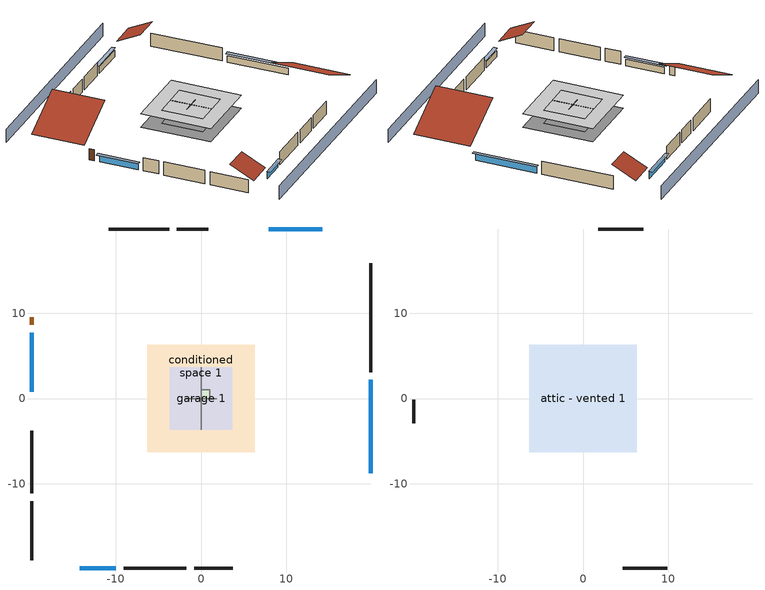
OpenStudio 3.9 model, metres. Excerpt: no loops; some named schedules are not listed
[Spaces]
garage 1
 floor foundation (Slab1 construction): -3.66,-3.66 -3.66,3.66 3.66,3.66 3.66,-3.66 z0
 wall outside (Wall1 construction): -9.06,-19.85 -1.75,-19.85 z0:2.44
 wall outside (Wall2 construction): -19.85,-3.8 -19.85,-11.12 z0:2.44
 wall outside (Wall12 construction): 0.84,19.85 -2.81,19.85 z0:2.44
 wall to conditioned space 1 (Wall5 construction Reversed): 0,-3.66 0,3.66 z0:2.44
 wall to conditioned space 1 (Wall6 construction Reversed): 1.83,0 -1.83,0 z0:2.44
conditioned space 1
 floor foundation (Slab2 construction): -6.28,-6.28 -6.28,6.28 6.28,6.28 6.28,-6.28 z0
 wall outside (Wall3 construction): 19.85,3.1 19.85,15.85 z0:2.44
 wall outside (Wall4 construction): -0.82,-19.85 3.71,-19.85 z0:2.44
 wall outside (Wall7 construction): -19.85,-12.05 -19.85,-18.92 z0:2.44
 wall outside (Wall8 construction): -3.74,19.85 -10.83,19.85 z0:2.44
 wall outside (AdiabaticWallConstruction): 19.85,-8.77 19.85,2.17 z0:1.22; -14.18,-19.85 -9.99,-19.85 z0:1.13; -19.85,7.69 -19.85,0.8 z0:1.16; 14.18,19.85 7.96,19.85 z0:1.19
 wall outside (AdiabaticWallConstruction 1): -19.85,9.53 -19.85,8.62 z0:2.03
 window (WindowConstruction): 19.85,-8.77 19.85,2.17 z0:1.22
 window (WindowConstruction 1): -14.18,-19.85 -9.99,-19.85 z0:1.13
 window (WindowConstruction 2): -19.85,7.69 -19.85,0.8 z0:1.16
 window (WindowConstruction 3): 14.18,19.85 7.96,19.85 z0:1.19
 door (Door): -19.85,9.53 -19.85,8.62 z0:2.03
central ac and furnace airloop ret air space
 floor adiabatic (AdiabaticConst): 0,0 0,1 1,1 1,0 z0
 wall adiabatic (AdiabaticConst): 0,1 0,0 1,0 1,1 0,1 z0:1
 ceiling adiabatic (AdiabaticConst): 1,0 1,1 0,1 0,0 z1
attic - vented 1
 floor to garage 1 (Floor1 construction): -3.66,-3.66 -3.66,3.66 3.66,3.66 3.66,-3.66 z2.44
 floor to conditioned space 1 (Floor2 construction Reversed): -6.28,-6.28 -6.28,6.28 6.28,6.28 6.28,-6.28 z2.44
 wall outside (Wall9 construction): 4.64,-19.85 9.89,-19.85 z0:2.44
 wall outside (Wall10 construction): 7.03,19.85 1.77,19.85 z0:2.44
 wall outside (Wall11 construction): -19.85,-0.13 -19.85,-2.87 z0:2.44
 roof outside (Roof1 construction): 19.85,-9.69,2.44 10.77,-9.69,6.98 10.77,-19.85,6.98 19.85,-19.85,2.44
 roof outside (Roof2 construction): -15.11,-19.85,2.44 -15.11,-15.61,4.56 -19.85,-15.61,4.56 -19.85,-19.85,2.44
 roof outside (Roof3 construction): 15.11,19.85,2.44 15.11,15.61,4.56 19.85,15.61,4.56 19.85,19.85,2.44
 roof outside (Roof4 construction): -19.85,10.46,2.44 -11.45,10.46,6.64 -11.45,19.85,6.64 -19.85,19.85,2.44
shading: 19.85,24.42 -19.85,24.42 / -19.85,-24.42 19.85,-24.42 z0:2.44; 19.85,2.47 19.85,-9.07 20.46,-9.07 20.46,2.47 z1.52; -9.69,-19.85 -14.49,-19.85 -14.49,-20.46 -9.69,-20.46 z1.43; -19.85,0.49 -19.85,7.99 -20.46,7.99 -20.46,0.49 z1.46; 7.65,19.85 14.49,19.85 14.49,20.46 7.65,20.46 z1.49
[Site]
Portland Intl Arpt_OR: Latitude {deg}=45.59; Longitude {deg}=-122.6; Time Zone {hr}=-8; Elevation {m}=33; Terrain=Suburbs; Keep Site Location Information=Yes
[Site:GroundTemperature:Shallow]
10.2558, 8.96328, 8.85977, 9.47314, 11.9355, 14.3863, 16.5111, 17.8571, 17.9714, 16.8767, 14.8061, 12.4304
[Site:WaterMainsTemperature]
Calculation Method=Schedule; Temperature Schedule=mains temperature schedule
[Building]
Building 1
[Material] Roughness=Rough
Name | Thickness {m} | Conductivity {W/m-K} | Density {kg/m3} | Specific Heat {J/kg-K} | Thermal Absorptance | Solar Absorptance | Visible Absorptance
asphalt or fiberglass shingles | 0.00635 | 0.162714 | 1121.4 | 1465.45 | 0.9 | 0.85 | 0.85
roof rigid ins | 0.00281632 | 0.029427 | 32.04 | 1214.23 | 0.9 | 0.7 | 0.7
osb sheathing 0.5 in. | 0.0127 | 0.115458 | 512.64 | 1214.23 | 0.9 | 0.6 | 0.6
wood siding | 0.0254 | 0.102417 | 544.68 | 1172.36 | 0.9 | 0.85 | 0.85
osb sheathing 0.5 in. 1 | 0.0127 | 0.115458 | 512.64 | 1214.23 | 0.9 | 0.7 | 0.7
wall stud and cavity | 0.1397 | 0.727959 | 139.0536 | 1170.24 | 0.9 | 0.6 | 0.6
wall stud and cavity 1 | 0.1397 | 0.550994 | 139.0536 | 1170.24 | 0.9 | 0.7 | 0.7
gypsum board | 0.0127 | 0.160291 | 801 | 837.4 | 0.9 | 0.6 | 0.6
osb sheathing 0.5 in. 2; osb sheathing 0.5 in. 3 | 0.0127 | 0.115458 | 512.64 | 1214.23
wall stud and cavity 2 | 0.1397 | 0.335416 | 139.0536 | 1170.24 | 0.9 | 0.7 | 0.7
ceiling stud and cavity | 0.1397 | 1.39189 | 65.682 | 1177.47 | 0.9 | 0.7 | 0.7
ceiling loosefill ins | 0.169333 | 0.0480833 | 16.02 | 1046.75 | 0.9 | 0.7 | 0.7
ceiling stud and cavity 1 | 0.1397 | 0.0824711 | 65.682 | 1177.47 | 0.9 | 0.7 | 0.7
concrete 4.0 in. | 0.1016 | 1.803125 | 2242.8 | 837.4 | 0.9 | 0.7 | 0.7
floor covering | 0.0127 | 0.0450781 | 54.468 | 1339.84 | 0.9 | 0.9 | 0.9
wood siding 1; wood siding 2 | 0.0254 | 0.102417 | 544.68 | 1172.36
wall rigid ins | 0.512978 | 0.029427 | 32.04 | 1214.23 | 0.9 | 0.7 | 0.7
wall stud and cavity 3 | 0.0889 | 0.380278 | 52.3479 | 1209.89 | 0.9 | 0.7 | 0.7
door material | 0.04445 | 0.0612267 | 512.64 | 1214.23 | 0.9 | 0.7 | 0.7
wall stud and cavity 4 | 0.0889 | 0.391764 | 83.0341 | 1211.67 | 0.9 | 0.7 | 0.7
furniture material conditioned space 1; furniture material garage 1 | 0.1524 | 0.115458 | 640.8 | 1214.23 | 0.9 | 0.6 | 0.6
[Construction]
Roof1 construction; Roof2 construction; Roof3 construction; Roof4 construction: asphalt or fiberglass shingles, roof rigid ins, osb sheathing 0.5 in.
Wall1 construction; Wall2 construction: wood siding, osb sheathing 0.5 in. 1, wall stud and cavity
Wall3 construction; Wall4 construction: wood siding, osb sheathing 0.5 in. 1, wall stud and cavity 1, gypsum board
Wall5 construction Reversed: gypsum board, wall stud and cavity 2, osb sheathing 0.5 in. 2
Wall6 construction Reversed: gypsum board, wall stud and cavity 2, osb sheathing 0.5 in. 3
Wall7 construction; Wall8 construction: wood siding, osb sheathing 0.5 in. 3, wall stud and cavity 1, gypsum board
Wall9 construction; Wall10 construction; Wall11 construction; Wall12 construction: wood siding, osb sheathing 0.5 in. 3, wall stud and cavity
Floor1 construction: ceiling stud and cavity
Floor2 construction Reversed: gypsum board, ceiling stud and cavity 1, ceiling loosefill ins
Slab1 construction: concrete 4.0 in.
Slab2 construction: concrete 4.0 in., floor covering
WindowConstruction; WindowConstruction 1; WindowConstruction 2; WindowConstruction 3: WindowMaterial
AdiabaticWallConstruction: wood siding 1, wall rigid ins, wall stud and cavity 3, gypsum board
Door: door material
AdiabaticWallConstruction 1: wood siding 2, wall rigid ins, wall stud and cavity 3, gypsum board
PartitionWallConstruction: gypsum board, wall stud and cavity 4, gypsum board
furniture construction conditioned space 1: furniture material conditioned space 1
furniture construction garage 1: furniture material garage 1
AdiabaticConst: Adiabatic
[WindowMaterial:SimpleGlazingSystem]
WindowMaterial: U-Factor {W/m2-K}=2.66866; Solar Heat Gain Coefficient=0.54
[Material:NoMass]
Adiabatic: Roughness=Rough; Thermal Resistance {m2-K/W}=176.1
[ThermalZone] Multiplier=1; Use Ideal Air Loads=No
Name | Volume {m3} | Thermostat
conditioned space | 384.656 | conditioned space temperature setpoint
attic - vented | 228.873
garage | 130.484
central ac and furnace airloop ret air zone | 1
[Sizing:Zone] Zone Cooling Design Supply Air Temperature Input Method=SupplyAirTemperature; Zone Cooling Design Supply Air Temperature {C}=14; Zone Cooling Design Supply Air Temperature Difference {deltaC}=11.11; Zone Heating Design Supply Air Temperature Input Method=SupplyAirTemperature; Zone Heating Design Supply Air Temperature {C}=40; Zone Heating Design Supply Air Temperature Difference {deltaC}=11.11; Zone Cooling Design Supply Air Humidity Ratio {kg-H2O/kg-air}=0.0085; Zone Heating Design Supply Air Humidity Ratio {kg-H2O/kg-air}=0.008; Cooling Design Air Flow Method=DesignDay; Heating Design Air Flow Method=DesignDay; Account for Dedicated Outdoor Air System=No; Dedicated Outdoor Air System Control Strategy=NeutralSupplyAir; Dedicated Outdoor Air Low Setpoint Temperature for Design {C}=autosize; Dedicated Outdoor Air High Setpoint Temperature for Design {C}=autosize; Zone Load Sizing Method=Sensible Load Only No Latent Load; Zone Latent Cooling Design Supply Air Humidity Ratio Input Method=HumidityRatioDifference; Zone Cooling Design Supply Air Humidity Ratio Difference {kgWater/kgDryAir}=0.005; Zone Latent Heating Design Supply Air Humidity Ratio Input Method=HumidityRatioDifference; Zone Humidification Design Supply Air Humidity Ratio Difference {kgWater/kgDryAir}=0.005; Sizing Option=Coincident
attic - vented; garage; central ac and furnace airloop ret air zone
[Space]
Name | Thermal Zone | Volume {m3}
conditioned space 1 | conditioned space | 384.656
attic - vented 1 | attic - vented | 228.873
garage 1 | garage | 130.484
central ac and furnace airloop ret air space | central ac and furnace airloop ret air zone
[ThermostatSetpoint:DualSetpoint]
conditioned space temperature setpoint: Heating Setpoint Temperature Schedule=heating setpoint; Cooling Setpoint Temperature Schedule=cooling setpoint; Temperature Difference Between Cutout And Setpoint {deltaC}=0
[Foundation:Kiva] Wall Height Above Grade {m}=0.1016; Wall Depth Below Slab {m}=0.2032
Name | Initial Indoor Air Temperature {C}
Foundation Kiva 1 | 13.4258
Foundation Kiva 2 | 11.1111
[Foundation:Kiva:Settings]
Soil Conductivity {W/m-K}=1.3848; Soil Density {kg/m3}=1842.3; Soil Specific Heat {J/kg-K}=418.7; Ground Solar Absorptivity=0.9; Ground Thermal Absorptivity=0.9; Ground Surface Roughness {m}=0.03; Far-Field Width {m}=40; Deep-Ground Boundary Condition=ZeroFlux; Deep-Ground Depth {m}=40; Minimum Cell Dimension {m}=0.2; Maximum Cell Growth Coefficient=3; Simulation Timestep=Timestep
[SurfaceProperty:ExposedFoundationPerimeter] Exposed Perimeter Calculation Method=TotalExposedPerimeter
Name | Total Exposed Perimeter {m}
Slab1 | 18.288
Slab2 | 45.72
[SurfaceProperty:IncidentSolarMultiplier] Incident Solar Multiplier=1; Incident Solar Multiplier Schedule=trans schedule winter=0.85 summer=0.7
Window1; Window2; Window3; Window4
[InternalMass:Definition] Design Level Calculation Method=SurfaceArea
Name | Construction | Surface Area {m2}
partition wall mass | PartitionWallConstruction | 157.749
furniture mass conditioned space 1 | furniture construction conditioned space 1 | 63.09974
furniture mass garage 1 | furniture construction garage 1 | 5.35122
[InternalMass] Multiplier=1
Name | Internal Mass Definition | Space or SpaceType
partition wall mass | partition wall mass | conditioned space 1
furniture mass conditioned space 1 | furniture mass conditioned space 1 | conditioned space 1
furniture mass garage 1 | furniture mass garage 1 | garage 1
[Fan:SystemModel]
central ac and furnace supply fan: Availability Schedule=Always On Discrete; Design Maximum Air Flow Rate {m3/s}=0.631466; Speed Control Method=Discrete; Electric Power Minimum Flow Rate Fraction=0.2; Design Pressure Rise {Pa}=500; Motor Efficiency=1; Motor In Air Stream Fraction=1; Design Electric Power Consumption {W}=autosize; Design Power Sizing Method=PowerPerFlow; Electric Power Per Unit Flow Rate {W/(m3/s)}=1059.44; Electric Power Per Unit Flow Rate Per Unit Pressure {W-s/m3-Pa}=1.66667; Fan Total Efficiency=0.7; Motor Loss Radiative Fraction=0; Speed Flow Fraction 1=0.91928; Speed Electric Power Fraction 1=0.77687; Speed Flow Fraction 2=1; Speed Electric Power Fraction 2=1
[EnergyManagementSystem:Sensor]
Name | Output Variable or Output Meter Index Key | Output Variable or Output Meter
central_ac_and_furnace_supply_fan_s; central_ac_and_furnace_supply_fan_s_1 | central ac and furnace supply fan | Fan Electricity Energy
water_heater_amb_temp | garage | Zone Mean Air Temperature
water_heater_amb_rh | garage | Zone Air Relative Humidity
water_heater_T_set | water heater setpoint | Schedule Value
out_pb_s |  | Site Outdoor Air Barometric Pressure
out_wt_s |  | Site Outdoor Air Humidity Ratio
site_vw_s |  | Site Wind Speed
cool_season | cooling season schedule | Schedule Value
central_ac_and_furnace_airloop_Fan_RTF_s | central ac and furnace supply fan | Fan Runtime Fraction Speed 1
central_ac_and_furnace_airloop_Fan_RTF_s_1 | central ac and furnace supply fan | Fan Runtime Fraction Speed 2
central_ac_and_furnace_airloop_AH_MFR_s | Node 6 | System Node Mass Flow Rate
central_ac_and_furnace_airloop_AH_VFR_s | Node 6 | System Node Current Density Volume Flow Rate
central_ac_and_furnace_airloop_AH_Tout_s | Node 6 | System Node Temperature
central_ac_and_furnace_airloop_AH_Wout_s | Node 6 | System Node Humidity Ratio
central_ac_and_furnace_airloop_RA_T_s | Node 9 | System Node Temperature
central_ac_and_furnace_airloop_Ra_W_s | Node 9 | System Node Humidity Ratio
central_ac_and_furnace_airloop_0_DZ_T_s | attic - vented | Zone Air Temperature
central_ac_and_furnace_airloop_0_DZ_W_s | attic - vented | Zone Mean Air Humidity Ratio
natural_vent_s | natural vent schedule | Schedule Value
htg_sp_s; htg_sp_s_1 | heating setpoint | Schedule Value
clg_sp_s; clg_sp_s_1 | cooling setpoint | Schedule Value
htg_load_cond |  | Heating:EnergyTransfer:Zone:CONDITIONED SPACE
clg_load_cond |  | Cooling:EnergyTransfer:Zone:CONDITIONED SPACE
htg_load_duct |  | Heating:EnergyTransfer:Zone:CENTRAL AC AND FURNACE AIRLOOP RET AIR ZONE
clg_load_duct |  | Cooling:EnergyTransfer:Zone:CENTRAL AC AND FURNACE AIRLOOP RET AIR ZONE
s_conv | Floor2 | Surface Inside Face Convection Heat Gain Energy
s_ig | Floor2 | Surface Inside Face Internal Gains Radiation Heat Gain Energy
s_sol | Floor2 | Surface Inside Face Solar Radiation Heat Gain Energy
s_lgt | Floor2 | Surface Inside Face Lights Radiation Heat Gain Energy
s_surf | Floor2 | Surface Inside Face Net Surface Thermal Radiation Heat Gain Energy
s_conv_1 | Slab2 | Surface Inside Face Convection Heat Gain Energy
s_ig_1 | Slab2 | Surface Inside Face Internal Gains Radiation Heat Gain Energy
s_sol_1 | Slab2 | Surface Inside Face Solar Radiation Heat Gain Energy
s_lgt_1 | Slab2 | Surface Inside Face Lights Radiation Heat Gain Energy
s_surf_1 | Slab2 | Surface Inside Face Net Surface Thermal Radiation Heat Gain Energy
ss_sol | Door1 | Surface Inside Face Solar Radiation Heat Gain Energy
ss_lgt | Door1 | Surface Inside Face Lights Radiation Heat Gain Energy
ss_conv | Door1 | Surface Inside Face Convection Heat Gain Energy
ss_ig | Door1 | Surface Inside Face Internal Gains Radiation Heat Gain Energy
ss_surf | Door1 | Surface Inside Face Net Surface Thermal Radiation Heat Gain Energy
ss_conv_1 | Window1 | Surface Inside Face Convection Heat Gain Energy
ss_ig_1 | Window1 | Surface Inside Face Internal Gains Radiation Heat Gain Energy
ss_surf_1 | Window1 | Surface Inside Face Net Surface Thermal Radiation Heat Gain Energy
ss_trans_in | Window1 | Surface Window Transmitted Solar Radiation Rate
ss_back_out | Window1 | Surface Window Shortwave from Zone Back Out Window Heat Transfer Rate
ss_trans_out | Window1 | Surface Inside Face Initial Transmitted Diffuse Transmitted Out Window Solar Radiation Rate
ss_conv_2 | Window2 | Surface Inside Face Convection Heat Gain Energy
ss_ig_2 | Window2 | Surface Inside Face Internal Gains Radiation Heat Gain Energy
ss_surf_2 | Window2 | Surface Inside Face Net Surface Thermal Radiation Heat Gain Energy
ss_trans_in_1 | Window2 | Surface Window Transmitted Solar Radiation Rate
ss_back_out_1 | Window2 | Surface Window Shortwave from Zone Back Out Window Heat Transfer Rate
ss_trans_out_1 | Window2 | Surface Inside Face Initial Transmitted Diffuse Transmitted Out Window Solar Radiation Rate
ss_conv_3 | Window3 | Surface Inside Face Convection Heat Gain Energy
ss_ig_3 | Window3 | Surface Inside Face Internal Gains Radiation Heat Gain Energy
ss_surf_3 | Window3 | Surface Inside Face Net Surface Thermal Radiation Heat Gain Energy
ss_trans_in_2 | Window3 | Surface Window Transmitted Solar Radiation Rate
ss_back_out_2 | Window3 | Surface Window Shortwave from Zone Back Out Window Heat Transfer Rate
ss_trans_out_2 | Window3 | Surface Inside Face Initial Transmitted Diffuse Transmitted Out Window Solar Radiation Rate
ss_conv_4 | Window4 | Surface Inside Face Convection Heat Gain Energy
ss_ig_4 | Window4 | Surface Inside Face Internal Gains Radiation Heat Gain Energy
ss_surf_4 | Window4 | Surface Inside Face Net Surface Thermal Radiation Heat Gain Energy
ss_trans_in_3 | Window4 | Surface Window Transmitted Solar Radiation Rate
ss_back_out_3 | Window4 | Surface Window Shortwave from Zone Back Out Window Heat Transfer Rate
ss_trans_out_3 | Window4 | Surface Inside Face Initial Transmitted Diffuse Transmitted Out Window Solar Radiation Rate
s_conv_2 | Wall3 | Surface Inside Face Convection Heat Gain Energy
s_ig_2 | Wall3 | Surface Inside Face Internal Gains Radiation Heat Gain Energy
s_sol_2 | Wall3 | Surface Inside Face Solar Radiation Heat Gain Energy
s_lgt_2 | Wall3 | Surface Inside Face Lights Radiation Heat Gain Energy
s_surf_2 | Wall3 | Surface Inside Face Net Surface Thermal Radiation Heat Gain Energy
s_conv_3 | Wall4 | Surface Inside Face Convection Heat Gain Energy
s_ig_3 | Wall4 | Surface Inside Face Internal Gains Radiation Heat Gain Energy
s_sol_3 | Wall4 | Surface Inside Face Solar Radiation Heat Gain Energy
s_lgt_3 | Wall4 | Surface Inside Face Lights Radiation Heat Gain Energy
s_surf_3 | Wall4 | Surface Inside Face Net Surface Thermal Radiation Heat Gain Energy
s_conv_4 | Wall5 | Surface Inside Face Convection Heat Gain Energy
s_ig_4 | Wall5 | Surface Inside Face Internal Gains Radiation Heat Gain Energy
s_sol_4 | Wall5 | Surface Inside Face Solar Radiation Heat Gain Energy
s_lgt_4 | Wall5 | Surface Inside Face Lights Radiation Heat Gain Energy
s_surf_4 | Wall5 | Surface Inside Face Net Surface Thermal Radiation Heat Gain Energy
s_conv_5 | Wall6 | Surface Inside Face Convection Heat Gain Energy
s_ig_5 | Wall6 | Surface Inside Face Internal Gains Radiation Heat Gain Energy
s_sol_5 | Wall6 | Surface Inside Face Solar Radiation Heat Gain Energy
s_lgt_5 | Wall6 | Surface Inside Face Lights Radiation Heat Gain Energy
s_surf_5 | Wall6 | Surface Inside Face Net Surface Thermal Radiation Heat Gain Energy
s_conv_6 | Wall7 | Surface Inside Face Convection Heat Gain Energy
s_ig_6 | Wall7 | Surface Inside Face Internal Gains Radiation Heat Gain Energy
s_sol_6 | Wall7 | Surface Inside Face Solar Radiation Heat Gain Energy
s_lgt_6 | Wall7 | Surface Inside Face Lights Radiation Heat Gain Energy
s_surf_6 | Wall7 | Surface Inside Face Net Surface Thermal Radiation Heat Gain Energy
s_conv_7 | Wall8 | Surface Inside Face Convection Heat Gain Energy
s_ig_7 | Wall8 | Surface Inside Face Internal Gains Radiation Heat Gain Energy
s_sol_7 | Wall8 | Surface Inside Face Solar Radiation Heat Gain Energy
s_lgt_7 | Wall8 | Surface Inside Face Lights Radiation Heat Gain Energy
s_surf_7 | Wall8 | Surface Inside Face Net Surface Thermal Radiation Heat Gain Energy
im_conv | furniture mass conditioned space 1 | Surface Inside Face Convection Heat Gain Energy
im_ig | furniture mass conditioned space 1 | Surface Inside Face Internal Gains Radiation Heat Gain Energy
im_sol | furniture mass conditioned space 1 | Surface Inside Face Solar Radiation Heat Gain Energy
im_lgt | furniture mass conditioned space 1 | Surface Inside Face Lights Radiation Heat Gain Energy
im_surf | furniture mass conditioned space 1 | Surface Inside Face Net Surface Thermal Radiation Heat Gain Energy
im_conv_1 | partition wall mass | Surface Inside Face Convection Heat Gain Energy
im_ig_1 | partition wall mass | Surface Inside Face Internal Gains Radiation Heat Gain Energy
im_sol_1 | partition wall mass | Surface Inside Face Solar Radiation Heat Gain Energy
im_lgt_1 | partition wall mass | Surface Inside Face Lights Radiation Heat Gain Energy
im_surf_1 | partition wall mass | Surface Inside Face Net Surface Thermal Radiation Heat Gain Energy
airflow_gain | infil flow | Infiltration Sensible Heat Gain Energy
airflow_loss | infil flow | Infiltration Sensible Heat Loss Energy
airflow_gain_1 | natural vent flow | Infiltration Sensible Heat Gain Energy
airflow_loss_1 | natural vent flow | Infiltration Sensible Heat Loss Energy
airflow_gain_2 | whole house fan flow | Infiltration Sensible Heat Gain Energy
airflow_loss_2 | whole house fan flow | Infiltration Sensible Heat Loss Energy
mv_conv | mech vent house fan | Electric Equipment Convective Heating Energy
mv_rad | mech vent house fan | Electric Equipment Radiant Heating Energy
mv_conv_1 | mech vent house fan cfis | Electric Equipment Convective Heating Energy
mv_rad_1 | mech vent house fan cfis | Electric Equipment Radiant Heating Energy
mv_conv_2 | mech vent house fan latent load | Other Equipment Convective Heating Energy
mv_rad_2 | mech vent house fan latent load | Other Equipment Radiant Heating Energy
mv_conv_3 | mech vent house fan sensible load | Other Equipment Convective Heating Energy
mv_rad_3 | mech vent house fan sensible load | Other Equipment Radiant Heating Energy
ducts_conv | central ac and furnace airloop_0 RetCondToRP | Other Equipment Convective Heating Energy
ducts_rad | central ac and furnace airloop_0 RetCondToRP | Other Equipment Radiant Heating Energy
ducts_conv_1 | central ac and furnace airloop_0 RetLatLkToRP | Other Equipment Convective Heating Energy
ducts_rad_1 | central ac and furnace airloop_0 RetLatLkToRP | Other Equipment Radiant Heating Energy
ducts_conv_2 | central ac and furnace airloop_0 RetSensLkToRP | Other Equipment Convective Heating Energy
ducts_rad_2 | central ac and furnace airloop_0 RetSensLkToRP | Other Equipment Radiant Heating Energy
ducts_conv_3 | central ac and furnace airloop_0 SupCondToLv | Other Equipment Convective Heating Energy
ducts_rad_3 | central ac and furnace airloop_0 SupCondToLv | Other Equipment Radiant Heating Energy
ducts_conv_4 | central ac and furnace airloop_0 SupLatLkToCond | Other Equipment Convective Heating Energy
ducts_rad_4 | central ac and furnace airloop_0 SupLatLkToCond | Other Equipment Radiant Heating Energy
ducts_conv_5 | central ac and furnace airloop_0 SupSensLkToCond | Other Equipment Convective Heating Energy
ducts_rad_5 | central ac and furnace airloop_0 SupSensLkToCond | Other Equipment Radiant Heating Energy
ig_ee_conv | clothes dryer | Electric Equipment Convective Heating Energy
ig_ee_rad | clothes dryer | Electric Equipment Radiant Heating Energy
ig_ee_conv_1 | clothes washer | Electric Equipment Convective Heating Energy
ig_ee_rad_1 | clothes washer | Electric Equipment Radiant Heating Energy
ig_ee_conv_2 | cooking range | Electric Equipment Convective Heating Energy
ig_ee_rad_2 | cooking range | Electric Equipment Radiant Heating Energy
ig_ee_conv_3 | dishwasher | Electric Equipment Convective Heating Energy
ig_ee_rad_3 | dishwasher | Electric Equipment Radiant Heating Energy
ig_ee_conv_4 | fridge | Electric Equipment Convective Heating Energy
ig_ee_rad_4 | fridge | Electric Equipment Radiant Heating Energy
ig_ee_conv_5 | whole house fan | Electric Equipment Convective Heating Energy
ig_ee_rad_5 | whole house fan | Electric Equipment Radiant Heating Energy
ig_oe_conv | clothes dryer 1 | Other Equipment Convective Heating Energy
ig_oe_rad | clothes dryer 1 | Other Equipment Radiant Heating Energy
ig_oe_conv_1 | cooking range 1 | Other Equipment Convective Heating Energy
ig_oe_rad_1 | cooking range 1 | Other Equipment Radiant Heating Energy
ig_oe_conv_2 | general water use latent | Other Equipment Convective Heating Energy
ig_oe_rad_2 | general water use latent | Other Equipment Radiant Heating Energy
ig_oe_conv_3 | general water use sensible | Other Equipment Convective Heating Energy
ig_oe_rad_3 | general water use sensible | Other Equipment Radiant Heating Energy
[EnergyManagementSystem:Program]
central_ac_and_furnace_supply_fan_disaggregate_program: Set central_ac_and_furnace_supply_fan_clg = 0; If central_ac_and_furnace_clg_coil_s > 0; Set central_ac_and_furnace_supply_fan_clg = central_ac_and_furnace_supply_fan_s; EndIf
central_ac_and_furnace_supply_fan_disaggregate_program_1: Set central_ac_and_furnace_supply_fan_primary_htg = 0; If central_ac_and_furnace_htg_coil_s > 0; Set central_ac_and_furnace_supply_fan_primary_htg = central_ac_and_furnace_supply_fan_s_1; EndIf
water_heater_InletAir: Set water_heater_Tamb_act = water_heater_amb_temp; Set water_heater_RHamb_act = 0; Set water_heater_RHamb_act = water_heater_RHamb_act + (water_heater_amb_rh / 100) / 1; Set water_heater_sens_act = (0 - water_heater_sens_cool - (water_heater_tl + water_heater_fan_pwr)) / 1; Set water_heater_lat_act = (0 - water_heater_lat_cool) / 1
water_heater_Control: Set water_heater_HPWHSchedOverride = water_heater_T_set; If (water_heater_amb_temp<5.56) || (water_heater_amb_temp>48.89); Set water_heater_UESchedOverride = water_heater_T_set; Set water_heater_LESchedOverride = water_heater_T_set; Else; Set water_heater_UESchedOverride = water_heater_T_set - 9.0; Set water_heater_LESchedOverride = 0; EndIf
water_heater_hpwh_EC_adj: If WarmupFlag == 0; Set dhw_e_cons = water_heater_tank_energy + water_heater_tank_on_cycle_parasitic + water_heater_tank_off_cycle_parasitic + water_heater_coil_energy + water_heater_fan_energy; Set water_heater_hpwh_ec_adj_act = 0.0 * dhw_e_cons / 1; EndIf
fridge_schedule_program: Set Tin = fridge_tin_s*(9.0/5.0)+32.0; Set fridge_schedule_act = 0; If (Hour == 0); Set fridge_schedule_act = (-0.487+0.019*Tin); ElseIf (Hour == 1); Set fridge_schedule_act = (-0.34+0.016*Tin); ElseIf (Hour == 2); Set fridge_schedule_act = (-0.37+0.017*Tin); ElseIf (Hour == 3); Set fridge_schedule_act = (-0.361+0.016*Tin); ElseIf (Hour == 4); Set fridge_schedule_act = (-0.515+0.018*Tin); ElseIf (Hour == 5); Set fridge_schedule_act = (-0.684+0.021*Tin); ElseIf (Hour == 6); Set fridge_schedule_act = (-0.471+0.019*Tin); ElseIf (Hour == 7); Set fridge_schedule_act = (-0.159+0.015*Tin); ElseIf (Hour == 8); Set fridge_schedule_act = (-0.079+0.015*Tin); ElseIf (Hour == 9); Set fridge_schedule_act = (-0.417+0.019*Tin); ElseIf (Hour == 10); Set fridge_schedule_act = (-0.411+0.018*Tin); ElseIf (Hour == 11); Set fridge_schedule_act = (-0.386+0.018*Tin); ElseIf (Hour == 12); Set fridge_schedule_act = (-0.24+0.016*Tin); ElseIf (Hour == 13); Set fridge_schedule_act = (-0.314+0.017*Tin); ElseIf (Hour == 14); Set fridge_schedule_act = (-0.16+0.015*Tin); ElseIf (Hour == 15); Set fridge_schedule_act = (-0.121+0.015*Tin); ElseIf (Hour == 16); Set fridge_schedule_act = (-0.469+0.02*Tin); ElseIf (Hour == 17); Set fridge_schedule_act = (-0.412+0.02*Tin); ElseIf (Hour == 18); Set fridge_schedule_act = (-0.091+0.017*Tin); ElseIf (Hour == 19); Set fridge_schedule_act = (0.077+0.014*Tin); ElseIf (Hour == 20); Set fridge_schedule_act = (-0.118+0.016*Tin); ElseIf (Hour == 21); Set fridge_schedule_act = (-0.247+0.017*Tin); ElseIf (Hour == 22); Set fridge_schedule_act = (-0.445+0.019*Tin); ElseIf (Hour == 23); Set fridge_schedule_act = (-0.544+0.02*Tin); EndIf
central_ac_and_furnace_airloop_0_duct_program: Set central_ac_and_furnace_airloop_AH_MFR = central_ac_and_furnace_airloop_AH_MFR_s; Set central_ac_and_furnace_airloop_Fan_RTF = 0; Set central_ac_and_furnace_airloop_Fan_RTF = central_ac_and_furnace_airloop_Fan_RTF + central_ac_and_furnace_airloop_Fan_RTF_s; Set central_ac_and_furnace_airloop_Fan_RTF = central_ac_and_furnace_airloop_Fan_RTF + central_ac_and_furnace_airloop_Fan_RTF_s_1; Set central_ac_and_furnace_airloop_AH_VFR = central_ac_and_furnace_airloop_AH_VFR_s; Set central_ac_and_furnace_airloop_AH_Tout = central_ac_and_furnace_airloop_AH_Tout_s; Set central_ac_and_furnace_airloop_AH_Wout = central_ac_and_furnace_airloop_AH_Wout_s; Set central_ac_and_furnace_airloop_RA_T = central_ac_and_furnace_airloop_RA_T_s; Set central_ac_and_furnace_airloop_Ra_W = central_ac_and_furnace_airloop_Ra_W_s; Set central_ac_and_furnace_airloop_0_DZ_T = central_ac_and_furnace_airloop_0_DZ_T_s; Set central_ac_and_furnace_airloop_0_DZ_W = central_ac_and_furnace_airloop_0_DZ_W_s; Run central_ac_and_furnace_airloop_0_duct_subroutine; Set central_ac_and_furnace_airloop_0_SupSensLkToCond_act = central_ac_and_furnace_airloop_0_SupSensLkToCond; Set central_ac_and_furnace_airloop_0_SupLatLkToCond_act = central_ac_and_furnace_airloop_0_SupLatLkToCond; Set central_ac_and_furnace_airloop_0_SupCondToLv_act = central_ac_and_furnace_airloop_0_SupCondToLv; Set central_ac_and_furnace_airloop_0_RetSensLkToRP_act = central_ac_and_furnace_airloop_0_RetSensLkToRP; Set central_ac_and_furnace_airloop_0_RetLatLkToRP_act = central_ac_and_furnace_airloop_0_RetLatLkToRP; Set central_ac_and_furnace_airloop_0_RetCondToRP_act = central_ac_and_furnace_airloop_0_RetCondToRP; Set central_ac_and_furnace_airloop_0_RetCondToDZ_act = central_ac_and_furnace_airloop_0_RetCondToDZ; Set central_ac_and_furnace_airloop_0_SupCondToDZ_act = central_ac_and_furnace_airloop_0_SupCondToDZ; Set central_ac_and_furnace_airloop_0_SupSensLkToDZ_act = central_ac_and_furnace_airloop_0_SupSensLkToDZ; Set central_ac_and_furnace_airloop_0_SupLatLkToDZ_act = central_ac_and_furnace_airloop_0_SupLatLkToDZ; Set central_ac_and_furnace_airloop_0_ZoneMixDZToCond_mix_act = central_ac_and_furnace_airloop_0_ZoneMixDZToCond; Set central_ac_and_furnace_airloop_0_ZoneMixCondToDZ_mix_act = central_ac_and_furnace_airloop_0_ZoneMixCondToDZ
natural_vent_program: Set Tin = tin_s; Set Tout = tout_s; Set Wout = out_wt_s; Set Pbar = out_pb_s; Set Phiout = (@RhFnTdbWPb Tout Wout Pbar); Set MaxHR = 0.0115; Set Tnvsp = (htg_sp_s + clg_sp_s) / 2; Set NVavail = natural_vent_s; Set ClgSsnAvail = cool_season; Set Qnv = 0; Set Qwhf = 0; Set whole_house_fan_mix_act = 0; Set whole_house_fan_act = 0; If ((Wout < MaxHR) && (Tin > Tout) && (Tin > Tnvsp) && (ClgSsnAvail > 0)); Set WHF_Flow = 0; Set Adj = (Tin-Tnvsp)/(Tin-Tout); Set Adj = (@Min Adj 1); Set Adj = (@Max Adj 0); If (WHF_Flow > 0); Set Qwhf = WHF_Flow*Adj; Set whole_house_fan_mix_act = WHF_Flow*Adj; Set WHF_W = 0; Set whole_house_fan_act = WHF_W*Adj; ElseIf (NVavail > 0); Set NVArea = 0; Set Cs = 8.968567957270247e-05; Set Cw = 6.158219665777789e-05; Set Tdiff = Tin-Tout; Set dT = (@Abs Tdiff); Set Vwind = site_vw_s; Set SGNV = NVArea*Adj*((((Cs*dT)+(Cw*(Vwind^2)))^0.5)/1000); Set MaxNV = 2.1369780228096005; Set Qnv = (@Min SGNV MaxNV); EndIf; EndIf; Set natural_vent_flow_act = Qnv; Set whole_house_fan_flow_act = Qwhf; Set natural_vent_program_Qnv = Qnv; Set natural_vent_program_Qwhf = Qwhf
attic_vented_1_duct_leakage_imbalance_infil_program: Set Qducts = 0; Set Qducts = Qducts - central_ac_and_furnace_airloop_0_DuctImbalLkSupFanEquivDZ; Set Qducts = Qducts + central_ac_and_furnace_airloop_0_DuctImbalLkExhFanEquivDZ; Set attic_vented_1_duct_leakage_imbalance_infil_flow_act = (@Abs(Qducts))
infil_program: Set p_m = 0.14; Set p_s = 0.22; Set s_m = 270; Set s_s = 370; Set z_m = 9.99744; Set z_s = 2.4384; Set f_t = (((s_m/z_m)^p_m)*((z_s/s_s)^p_s)); Set Tdiff = tin_s-tout_s; Set dT = @Abs Tdiff; Set c = 0.3325; Set Cs = 0.057; Set Cw = 0.1634; Set n = 0.65; Set sft = (f_t*0.5); Set temp1 = ((c*Cw)*((sft*site_vw_s)^(2*n)))^2; Set Qinf = (((c*Cs*(dT^n))^2)+temp1)^0.5; Set Qinf = (@Max Qinf 0); Set mech_vent_house_fan_sensible_load_act = 0.0; Set mech_vent_house_fan_latent_load_act = 0.0; Set OASupInPb = out_pb_s; Set OASupInTemp = tout_s; Set OASupInW = out_wt_s; Set OASupRho = (@RhoAirFnPbTdbW OASupInPb OASupInTemp OASupInW); Set OASupCp = (@CpAirFnW OASupInW); Set OASupInEnth = (@HFnTdbW OASupInTemp OASupInW); Set ZoneTemp = tin_s; Set ZoneW = win_s; Set ZoneCp = (@CpAirFnW ZoneW); Set ZoneAirEnth = (@HFnTdbW ZoneTemp ZoneW); Set mech_vent_house_fan_cfis_act = 0.0; Set QWHV_cfis_sup = 0.0; Set QWHV_cfis_suppl_sup = 0.0; Set QWHV_cfis_suppl_exh = 0.0; Set Qrange = 0; Set Qbath = 0; Set Qdryer = 0; Set QWHV_sup = 0.0; Set QWHV_exh = 0.0; Set Qsupply = QWHV_sup + QWHV_cfis_sup + QWHV_cfis_suppl_sup; Set Qexhaust = Qrange + Qbath + Qdryer + QWHV_exh + QWHV_cfis_suppl_exh; Set Qfan = (@Max Qexhaust Qsupply); Set Qducts = 0; Set Qducts = Qducts - central_ac_and_furnace_airloop_0_DuctImbalLkSupFanEquivCond; Set Qducts = Qducts + central_ac_and_furnace_airloop_0_DuctImbalLkExhFanEquivCond; If Qducts < 0; Set Qsupply = Qsupply - Qducts; Else; Set Qexhaust = Qexhaust + Qducts; EndIf; Set Qfan_with_ducts = (@Max Qexhaust Qsupply); Set Qimb = (@Abs (Qsupply - Qexhaust)); If Qinf + Qimb > 0; Set Qtot = Qfan_with_ducts + (Qinf^2) / (Qinf + Qimb); Else; Set Qtot = Qfan_with_ducts; EndIf; Set Qinf_adj = Qtot - Qfan; Set infil_flow_act = Qinf_adj; Set infil_program_Qinf = Qinf_adj; Set infil_program_Qfan = Qfan; Set Qload = Qfan; Set Effectiveness_Sens = 0.0; Set Effectiveness_Lat = 0.0; Set Fan_MFR = Qload * OASupRho; Set ZoneInEnth = OASupInEnth; Set ZoneInTemp = OASupInTemp; Set FanTotalToCond = Fan_MFR * (ZoneInEnth - ZoneAirEnth); Set FanSensToCond = Fan_MFR * ZoneCp * (ZoneInTemp - ZoneTemp); Set FanLatToCond = FanTotalToCond - FanSensToCond; Set mech_vent_house_fan_sensible_load_act = mech_vent_house_fan_sensible_load_act + FanSensToCond; Set mech_vent_house_fan_latent_load_act = mech_vent_house_fan_latent_load_act + FanLatToCond
unmet_hours_program: Set htg_unmet_hours = 0; Set clg_unmet_hours = 0; Set unit_htg_unmet_hours = 0; If ((DayOfYear >= 1) && (DayOfYear <= 365)); Set unit_htg_unmet_hours = unit_htg_unmet_hours + conditioned_space_htg_unmet_s; If unit_htg_unmet_hours > htg_unmet_hours; Set htg_unmet_hours = unit_htg_unmet_hours; EndIf; EndIf; Set unit_clg_unmet_hours = 0; If ((DayOfYear >= 1) && (DayOfYear <= 365)); Set unit_clg_unmet_hours = unit_clg_unmet_hours + conditioned_space_clg_unmet_s; If unit_clg_unmet_hours > clg_unmet_hours; Set clg_unmet_hours = unit_clg_unmet_hours; EndIf; EndIf
total_loads_program: Set loads_htg_tot = 0; Set loads_clg_tot = 0; If htg_load_cond > 0; Set loads_htg_tot = loads_htg_tot + (htg_load_cond - clg_load_cond) * 1.0; Set loads_htg_tot = loads_htg_tot + (htg_load_duct - clg_load_duct) * 1.0; EndIf; Set loads_htg_tot = (@Max loads_htg_tot 0); If clg_load_cond > 0; Set loads_clg_tot = loads_clg_tot + (clg_load_cond - htg_load_cond) * 1.0; Set loads_clg_tot = loads_clg_tot + (clg_load_duct - htg_load_duct) * 1.0; EndIf; Set loads_clg_tot = (@Max loads_clg_tot 0)
total_airflows_program: Set total_infil_flow_rate = 0; Set total_mechvent_flow_rate = 0; Set total_natvent_flow_rate = 0; Set total_whf_flow_rate = 0; Set total_infil_flow_rate = total_infil_flow_rate + (infil_program_Qinf * 1); Set total_mechvent_flow_rate = total_mechvent_flow_rate + (infil_program_Qfan * 1); Set total_natvent_flow_rate = total_natvent_flow_rate + (natural_vent_program_Qnv * 1); Set total_whf_flow_rate = total_whf_flow_rate + (natural_vent_program_Qwhf * 1)
[EnergyManagementSystem:ProgramCallingManager]
central_ac_and_furnace_supply_fan_disaggregate_program_calling_manager: EndOfSystemTimestepBeforeHVACReporting; central_ac_and_furnace_supply_fan_disaggregate_program
central_ac_and_furnace_supply_fan_disaggregate_program_calling_manager 1: EndOfSystemTimestepBeforeHVACReporting; central_ac_and_furnace_supply_fan_disaggregate_program_1
water_heater_ProgramManager: InsideHVACSystemIterationLoop; water_heater_Control; water_heater_InletAir
water_heater_hpwh_EC_adj_ProgramManager: EndOfSystemTimestepBeforeHVACReporting; water_heater_hpwh_EC_adj
fridge_schedule_program_calling_manager: BeginZoneTimestepAfterInitHeatBalance; fridge_schedule_program
[EnergyManagementSystem:Actuator]
Name | Actuated Component | Actuated Component Type | Actuated Component Control Type | Zone or Space
water_heater_sens_act | water heater sens | OtherEquipment | Power Level | garage 1
water_heater_lat_act | water heater lat | OtherEquipment | Power Level | garage 1
water_heater_hpwh_ec_adj_act | water heater energy adjustment1 | OtherEquipment | Power Level | garage 1
central_ac_and_furnace_airloop_0_SupSensLkToCond_act | central ac and furnace airloop_0 SupSensLkToCond | OtherEquipment | Power Level | conditioned space 1
central_ac_and_furnace_airloop_0_SupLatLkToCond_act | central ac and furnace airloop_0 SupLatLkToCond | OtherEquipment | Power Level | conditioned space 1
central_ac_and_furnace_airloop_0_SupCondToLv_act | central ac and furnace airloop_0 SupCondToLv | OtherEquipment | Power Level | conditioned space 1
central_ac_and_furnace_airloop_0_RetCondToRP_act | central ac and furnace airloop_0 RetCondToRP | OtherEquipment | Power Level | central ac and furnace airloop ret air space
central_ac_and_furnace_airloop_0_RetSensLkToRP_act | central ac and furnace airloop_0 RetSensLkToRP | OtherEquipment | Power Level | central ac and furnace airloop ret air space
central_ac_and_furnace_airloop_0_RetLatLkToRP_act | central ac and furnace airloop_0 RetLatLkToRP | OtherEquipment | Power Level | central ac and furnace airloop ret air space
central_ac_and_furnace_airloop_0_SupCondToDZ_act | central ac and furnace airloop_0 SupCondToDZ | OtherEquipment | Power Level | attic - vented 1
central_ac_and_furnace_airloop_0_RetCondToDZ_act | central ac and furnace airloop_0 RetCondToDZ | OtherEquipment | Power Level | attic - vented 1
central_ac_and_furnace_airloop_0_SupSensLkToDZ_act | central ac and furnace airloop_0 SupSensLkToDZ | OtherEquipment | Power Level | attic - vented 1
central_ac_and_furnace_airloop_0_SupLatLkToDZ_act | central ac and furnace airloop_0 SupLatLkToDZ | OtherEquipment | Power Level | attic - vented 1
whole_house_fan_act | whole house fan | ElectricEquipment | Electricity Rate | conditioned space 1
mech_vent_house_fan_cfis_act | mech vent house fan cfis | ElectricEquipment | Electricity Rate | conditioned space 1
mech_vent_house_fan_sensible_load_act | mech vent house fan sensible load | OtherEquipment | Power Level | conditioned space 1
mech_vent_house_fan_latent_load_act | mech vent house fan latent load | OtherEquipment | Power Level | conditioned space 1
[OtherEquipment:Definition] Design Level Calculation Method=EquipmentLevel
Name | Design Level {W} | Fraction Latent | Fraction Radiant | Fraction Lost
water heater sens; central ac and furnace airloop_0 SupSensLkToCond; central ac and furnace airloop_0 SupCondToLv; central ac and furnace airloop_0 RetCondToRP; central ac and furnace airloop_0 RetSensLkToRP; central ac and furnace airloop_0 SupCondToDZ; central ac and furnace airloop_0 RetCondToDZ; central ac and furnace airloop_0 SupSensLkToDZ; mech vent house fan sensible load | 0 | 0 | 0 | 0
water heater lat; general water use latent; central ac and furnace airloop_0 SupLatLkToCond; central ac and furnace airloop_0 RetLatLkToRP; central ac and furnace airloop_0 SupLatLkToDZ; mech vent house fan latent load | 0 | 1 | 0 | 0
water heater energy adjustment1 | 0.01 | 0 | 0 | 1
clothes dryer 2; cooking range 2 | 0 | 0 | 0 | 1
general water use sensible | 0 | 0 | 0.6 | 0
[OtherEquipment]
Name | Other Equipment Definition | Space or SpaceType | Schedule | Fuel Type
water heater sens | water heater sens | garage 1 | Always On Discrete
water heater lat | water heater lat | garage 1 | Always On Discrete
water heater energy adjustment1 | water heater energy adjustment1 | garage 1 | Always On Discrete | Electricity
clothes dryer 1 | clothes dryer 2 | conditioned space 1 | clothes dryer schedule | Electricity
cooking range 1 | cooking range 2 | conditioned space 1 | cooking range schedule | NaturalGas
general water use sensible | general water use sensible | conditioned space 1 | general water use schedule
general water use latent | general water use latent | conditioned space 1 | general water use schedule
central ac and furnace airloop_0 SupSensLkToCond | central ac and furnace airloop_0 SupSensLkToCond | conditioned space 1 | Always On Discrete
central ac and furnace airloop_0 SupLatLkToCond | central ac and furnace airloop_0 SupLatLkToCond | conditioned space 1 | Always On Discrete
central ac and furnace airloop_0 SupCondToLv | central ac and furnace airloop_0 SupCondToLv | conditioned space 1 | Always On Discrete
central ac and furnace airloop_0 RetCondToRP | central ac and furnace airloop_0 RetCondToRP | central ac and furnace airloop ret air space | Always On Discrete
central ac and furnace airloop_0 RetSensLkToRP | central ac and furnace airloop_0 RetSensLkToRP | central ac and furnace airloop ret air space | Always On Discrete
central ac and furnace airloop_0 RetLatLkToRP | central ac and furnace airloop_0 RetLatLkToRP | central ac and furnace airloop ret air space | Always On Discrete
central ac and furnace airloop_0 SupCondToDZ | central ac and furnace airloop_0 SupCondToDZ | attic - vented 1 | Always On Discrete
central ac and furnace airloop_0 RetCondToDZ | central ac and furnace airloop_0 RetCondToDZ | attic - vented 1 | Always On Discrete
central ac and furnace airloop_0 SupSensLkToDZ | central ac and furnace airloop_0 SupSensLkToDZ | attic - vented 1 | Always On Discrete
central ac and furnace airloop_0 SupLatLkToDZ | central ac and furnace airloop_0 SupLatLkToDZ | attic - vented 1 | Always On Discrete
mech vent house fan sensible load | mech vent house fan sensible load | conditioned space 1 | Always On Discrete
mech vent house fan latent load | mech vent house fan latent load | conditioned space 1 | Always On Discrete
[ElectricEquipment:Definition] Design Level Calculation Method=EquipmentLevel; Fraction Latent=0
Name | Design Level {W} | Fraction Radiant | Fraction Lost
clothes washer; clothes dryer; dishwasher; cooking range; whole house fan; mech vent house fan | 0 | 0 | 1
fridge | 46.9578 | 0.6 | 0
mech vent house fan cfis | 0 | 0 | 0
[ElectricEquipment] Space or SpaceType=conditioned space 1
Name | Electric Equipment Definition | Schedule
clothes washer | clothes washer | clothes washer schedule
clothes dryer | clothes dryer | clothes dryer schedule
dishwasher | dishwasher | dishwasher schedule
fridge | fridge | fridge schedule
cooking range | cooking range | cooking range schedule
whole house fan | whole house fan | Always On Discrete
mech vent house fan | mech vent house fan | mech vent house fan schedule
mech vent house fan cfis | mech vent house fan cfis | mech vent house fan cfis schedule
[WaterUse:Equipment:Definition] Peak Flow Rate {m3/s}=0
clothes washer; dishwasher
[ZoneMixing] Schedule=Always On Continuous; Design Flow Rate Calculation Method=Flow/Zone; Design Flow Rate {m3/s}=0
Name | Zone or Space | Source Zone or Space
central ac and furnace airloop_0 ZoneMixDZToCond mix | conditioned space | attic - vented
central ac and furnace airloop_0 ZoneMixCondToDZ mix; whole house fan mix | attic - vented | conditioned space
[SpaceInfiltration:DesignFlowRate] Schedule=Always On Discrete; Design Flow Rate Calculation Method=Flow/Space; Design Flow Rate {m3/s}=0
Name | Space or SpaceType
natural vent flow; whole house fan flow; infil flow | conditioned space 1
attic_vented 1 duct leakage imbalance infil flow | attic - vented 1
[SpaceInfiltration:EffectiveLeakageArea] Schedule=Always On Discrete
Name | Space or SpaceType | Effective Air Leakage Area {cm2} | Stack Coefficient | Wind Coefficient
infil garage 1 | garage 1 | 1087.35 | 0.000129147 | 4.38083e-05
infil attic - vented 1 | attic - vented 1 | 7041.35 | 0.000226005 | 3.73274e-05
[Schedule:Ruleset]
Name | Default Day Schedule
heating setpoint | heating setpoint default day
cooling setpoint | cooling setpoint default day
trans schedule winter=0.85 summer=0.7 | trans schedule winter=0.85 summer=0.7 default day
clothes washer schedule | clothes washer schedule default day
clothes dryer schedule | clothes dryer schedule default day
dishwasher schedule | dishwasher schedule default day
cooking range schedule | cooking range schedule default day
general water use schedule | general water use schedule default day
[Schedule:Day]
heating setpoint default day; cooling setpoint default day; trans schedule winter=0.85 summer=0.7 default day; clothes washer schedule default day; clothes washer schedule day 1; clothes dryer schedule default day; clothes dryer schedule day 1; dishwasher schedule default day; dishwasher schedule day 1; cooking range schedule default day; cooking range schedule day 1; general water use schedule default day; general water use schedule day 1: 24, 0, 0
heating setpoint day: 4, 0, 11.1111, 19, 0, 12.7778, 24, 0, 11.1111
cooling setpoint day: 24, 0, 20
trans schedule winter=0.85 summer=0.7 day; trans schedule winter=0.85 summer=0.7 day 2: 24, 0, 0.85
trans schedule winter=0.85 summer=0.7 day 1: 24, 0, 0.7
clothes washer schedule day: 1, 0, 0.104651, 2, 0, 0.0813953, 4, 0, 0.0465116, 5, 0, 0.0813953, 6, 0, 0.127907, 7, 0, 0.255814, 8, 0, 0.569767, 9, 0, 0.848837, 10, 0, 1, 11, 0, 0.976744, 12, 0, 0.872093, 13, 0, 0.77907, 14, 0, 0.697674, 15, 0, 0.569767, 16, 0, 0.593023, 17, 0, 0.581395, 21, 0, 0.569767, 22, 0, 0.546512, 23, 0, 0.372093, 24, 0, 0.197674
clothes dryer schedule day: 1, 0, 0.123457, 2, 0, 0.0740741, 3, 0, 0.0493827, 4, 0, 0.0246914, 5, 0, 0.0493827, 6, 0, 0.0740741, 7, 0, 0.197531, 8, 0, 0.395062, 9, 0, 0.592593, 10, 0, 0.839506, 11, 0, 0.962963, 12, 0, 1, 13, 0, 0.91358, 14, 0, 0.82716, 15, 0, 0.716049, 16, 0, 0.753086, 17, 0, 0.679012, 18, 0, 0.666667, 20, 0, 0.62963, 21, 0, 0.641975, 22, 0, 0.666667, 23, 0, 0.54321, 24, 0, 0.296296
dishwasher schedule day: 1, 0, 0.135135, 2, 0, 0.0630631, 3, 0, 0.045045, 5, 0, 0.027027, 6, 0, 0.0900901, 7, 0, 0.18018, 8, 0, 0.279279, 9, 0, 0.522523, 10, 0, 0.585586, 11, 0, 0.504505, 12, 0, 0.432432, 13, 0, 0.378378, 14, 0, 0.414414, 15, 0, 0.324324, 17, 0, 0.342342, 18, 0, 0.441441, 19, 0, 0.783784, 20, 0, 1, 21, 0, 0.810811, 22, 0, 0.603604, 23, 0, 0.396396, 24, 0, 0.279279
cooking range schedule day: 5, 0, 0.0597015, 6, 0, 0.11194, 7, 0, 0.171642, 8, 0, 0.291045, 11, 0, 0.343284, 12, 0, 0.402985, 13, 0, 0.462687, 14, 0, 0.343284, 15, 0, 0.291045, 16, 0, 0.402985, 17, 0, 0.567164, 18, 0, 1, 19, 0, 0.850746, 20, 0, 0.432836, 21, 0, 0.291045, 22, 0, 0.231343, 23, 0, 0.171642, 24, 0, 0.11194
general water use schedule day: 1, 0, 0.315068, 3, 0, 0.287671, 4, 0, 0.342466, 5, 0, 0.369863, 6, 0, 0.520548, 7, 0, 0.60274, 8, 0, 0.534247, 10, 0, 0.506849, 11, 0, 0.465753, 14, 0, 0.479452, 15, 0, 0.534247, 16, 0, 0.589041, 17, 0, 0.69863, 18, 0, 0.876712, 19, 0, 0.890411, 20, 0, 0.986301, 21, 0, 1, 22, 0, 0.863014, 23, 0, 0.616438, 24, 0, 0.465753
[Schedule:Rule] Apply Sunday=Yes; Apply Monday=Yes; Apply Tuesday=Yes; Apply Wednesday=Yes; Apply Thursday=Yes; Apply Friday=Yes; Apply Saturday=Yes; Date Specification Type=DateRange; Start Day=1
Name | Schedule Ruleset | Rule Order | Day Schedule | Start Month | End Month | End Day
heating setpoint allday rule | heating setpoint | 0 | heating setpoint day | 1 | 12 | 31
cooling setpoint allday rule | cooling setpoint | 0 | cooling setpoint day | 1 | 12 | 31
trans schedule winter=0.85 summer=0.7 allday rule | trans schedule winter=0.85 summer=0.7 | 2 | trans schedule winter=0.85 summer=0.7 day | 1 | 5 | 31
trans schedule winter=0.85 summer=0.7 allday rule 1 | trans schedule winter=0.85 summer=0.7 | 1 | trans schedule winter=0.85 summer=0.7 day 1 | 6 | 9 | 30
trans schedule winter=0.85 summer=0.7 allday rule 2 | trans schedule winter=0.85 summer=0.7 | 0 | trans schedule winter=0.85 summer=0.7 day 2 | 10 | 12 | 31
clothes washer schedule allday rule | clothes washer schedule | 1 | clothes washer schedule day | 1 | 12 | 31
clothes washer schedule allday rule 1 | clothes washer schedule | 0 | clothes washer schedule day 1 | 1 | 12 | 31
clothes dryer schedule allday rule | clothes dryer schedule | 1 | clothes dryer schedule day | 1 | 12 | 31
clothes dryer schedule allday rule 1 | clothes dryer schedule | 0 | clothes dryer schedule day 1 | 1 | 12 | 31
dishwasher schedule allday rule | dishwasher schedule | 1 | dishwasher schedule day | 1 | 12 | 31
dishwasher schedule allday rule 1 | dishwasher schedule | 0 | dishwasher schedule day 1 | 1 | 12 | 31
cooking range schedule allday rule | cooking range schedule | 1 | cooking range schedule day | 1 | 12 | 31
cooking range schedule allday rule 1 | cooking range schedule | 0 | cooking range schedule day 1 | 1 | 12 | 31
general water use schedule allday rule | general water use schedule | 1 | general water use schedule day | 1 | 12 | 31
general water use schedule allday rule 1 | general water use schedule | 0 | general water use schedule day 1 | 1 | 12 | 31
[Schedule:Constant]
Name | Value
Always On Discrete; Always On Continuous; mech vent house fan schedule; mech vent house fan cfis schedule | 1
fridge schedule | 0
[Schedule:FixedInterval]
mains temperature schedule: Interval Length {minutes}=1440; Start Month=1; Start Day=1; Value 1=13.0633; Value 2=13.0189; Value 3=12.975; Value 4=12.9328; Value 5=12.8917; Value 6=12.8517; Value 7=12.8122; Value 8=12.7744; Value 9=12.7378; Value 10=12.7017; Value 11=12.6672; Value 12=12.6339; Value 13=12.6017; Value 14=12.5706; Value 15=12.5411; Value 16=12.5122; Value 17=12.485; Value 18=12.4583; Value 19=12.4333; Value 20=12.41; Value 21=12.3872; Value 22=12.3661; Value 23=12.3456; Value 24=12.3272; Value 25=12.3094; Value 26=12.2933; Value 27=12.2783; Value 28=12.2644; Value 29=12.2517; Value 30=12.2406; Value 31=12.2306; Value 32=12.2222; Value 33=12.215; Value 34=12.2089; Value 35=12.2039; Value 36=12.2006; Value 37=12.1983; Value 38=12.1978; Value 39=12.1978; Value 40=12.2; Value 41=12.2028; Value 42=12.2072; Value 43=12.2128; Value 44=12.2194; Value 45=12.2278; Value 46=12.2372; Value 47=12.2483; Value 48=12.26; Value 49=12.2733; Value 50=12.2883; Value 51=12.3039; Value 52=12.3211; Value 53=12.3394; Value 54=12.3594; Value 55=12.38; Value 56=12.4022; Value 57=12.4256; Value 58=12.4506; Value 59=12.4761; Value 60=12.5033; Value 61=12.5317; Value 62=12.5611; Value 63=12.5917; Value 64=12.6233; Value 65=12.6567; Value 66=12.6906; Value 67=12.7261; Value 68=12.7628; Value 69=12.8; Value 70=12.8389; Value 71=12.8789; Value 72=12.9194; Value 73=12.9617; Value 74=13.0044; Value 75=13.0489; Value 76=13.0939; Value 77=13.14; Value 78=13.1872; Value 79=13.2356; Value 80=13.285; Value 81=13.335; Value 82=13.3861; Value 83=13.4383; Value 84=13.4911; Value 85=13.545; Value 86=13.6; Value 87=13.6556; Value 88=13.7122; Value 89=13.77; Value 90=13.8283; Value 91=13.8872; Value 92=13.9472; Value 93=14.0078; Value 94=14.0689; Value 95=14.1311; Value 96=14.1944; Value 97=14.2578; Value 98=14.3222; Value 99=14.3872; Value 100=14.4528; Value 101=14.5189; Value 102=14.5856; Value 103=14.6533; Value 104=14.7211; Value 105=14.7894; Value 106=14.8589; Value 107=14.9283; Value 108=14.9983; Value 109=15.0689; Value 110=15.14; Value 111=15.2111; Value 112=15.2833; Value 113=15.3556; Value 114=15.4278; Value 115=15.5006; Value 116=15.5739; Value 117=15.6478; Value 118=15.7211; Value 119=15.7956; Value 120=15.8694; Value 121=15.9439; Value 122=16.0189; Value 123=16.0939; Value 124=16.1689; Value 125=16.2439; Value 126=16.3189; Value 127=16.3944; Value 128=16.4694; Value 129=16.545; Value 130=16.6206; Value 131=16.6956; Value 132=16.7711; Value 133=16.8461; Value 134=16.9217; Value 135=16.9967; Value 136=17.0717; Value 137=17.1467; Value 138=17.2211; Value 139=17.2956; Value 140=17.37; Value 141=17.4439; Value 142=17.5178; Value 143=17.5911; Value 144=17.6644; Value 145=17.7372; Value 146=17.8094; Value 147=17.8817; Value 148=17.9533; Value 149=18.025; Value 150=18.0961; Value 151=18.1661; Value 152=18.2361; Value 153=18.3061; Value 154=18.375; Value 155=18.4433; Value 156=18.5111; Value 157=18.5789; Value 158=18.6456; Value 159=18.7117; Value 160=18.7772; Value 161=18.8417; Value 162=18.9061; Value 163=18.9694; Value 164=19.0322; Value 165=19.0944; Value 166=19.1556; Value 167=19.2167; Value 168=19.2761; Value 169=19.335; Value 170=19.3933; Value 171=19.4506; Value 172=19.5072; Value 173=19.5628; Value 174=19.6172; Value 175=19.6711; Value 176=19.7244; Value 177=19.7761; Value 178=19.8272; Value 179=19.8772; Value 180=19.9267; Value 181=19.9744; Value 182=20.0217; Value 183=20.0678; Value 184=20.1128; Value 185=20.1567; Value 186=20.1994; Value 187=20.2417; Value 188=20.2822; Value 189=20.3222; Value 190=20.3606; Value 191=20.3978; Value 192=20.4344; Value 193=20.4694; Value 194=20.5033; Value 195=20.5367; Value 196=20.5683; Value 197=20.5983; Value 198=20.6278; Value 199=20.6561; Value 200=20.6828; Value 201=20.7089; Value 202=20.7333; Value 203=20.7561; Value 204=20.7783; Value 205=20.7989; Value 206=20.8189; Value 207=20.8367; Value 208=20.8539; Value 209=20.8694; Value 210=20.8839; Value 211=20.8972; Value 212=20.9094; Value 213=20.92; Value 214=20.9289; Value 215=20.9372; Value 216=20.9439; Value 217=20.9494; Value 218=20.9533; Value 219=20.9567; Value 220=20.9578; Value 221=20.9583; Value 222=20.9572; Value 223=20.955; Value 224=20.9511; Value 225=20.9467; Value 226=20.94; Value 227=20.9328; Value 228=20.9239; Value 229=20.9139; Value 230=20.9028; Value 231=20.89; Value 232=20.8761; Value 233=20.8611; Value 234=20.8444; Value 235=20.8267; Value 236=20.8078; Value 237=20.7872; Value 238=20.7661; Value 239=20.7433; Value 240=20.7194; Value 241=20.6944; Value 242=20.6678; Value 243=20.64; Value 244=20.6111; Value 245=20.5811; Value 246=20.55; Value 247=20.5178; Value 248=20.4844; Value 249=20.4494; Value 250=20.4139; Value 251=20.3767; Value 252=20.3389; Value 253=20.2994; Value 254=20.2594; Value 255=20.2178; Value 256=20.1756; Value 257=20.1317; Value 258=20.0872; Value 259=20.0417; Value 260=19.995; Value 261=19.9472; Value 262=19.8983; Value 263=19.8489; Value 264=19.7983; Value 265=19.7467; Value 266=19.6944; Value 267=19.6406; Value 268=19.5867; Value 269=19.5311; Value 270=19.475; Value 271=19.4183; Value 272=19.3606; Value 273=19.3017; Value 274=19.2422; Value 275=19.1822; Value 276=19.1211; Value 277=19.0594; Value 278=18.9967; Value 279=18.9333; Value 280=18.8694; Value 281=18.805; Value 282=18.74; Value 283=18.6739; Value 284=18.6072; Value 285=18.5406; Value 286=18.4728; Value 287=18.4044; Value 288=18.3356; Value 289=18.2661; Value 290=18.1967; Value 291=18.1261; Value 292=18.0556; Value 293=17.9844; Value 294=17.9128; Value 295=17.8406; Value 296=17.7683; Value 297=17.6956; Value 298=17.6228; Value 299=17.5494; Value 300=17.4756; Value 301=17.4017; Value 302=17.3278; Value 303=17.2533; Value 304=17.1789; Value 305=17.1039; Value 306=17.0289; Value 307=16.9539; Value 308=16.8789; Value 309=16.8033; Value 310=16.7283; Value 311=16.6528; Value 312=16.5772; Value 313=16.5022; Value 314=16.4267; Value 315=16.3517; Value 316=16.2761; Value 317=16.2011; Value 318=16.1261; Value 319=16.0511; Value 320=15.9761; Value 321=15.9017; Value 322=15.8272; Value 323=15.7533; Value 324=15.6794; Value 325=15.6056; Value 326=15.5322; Value 327=15.4594; Value 328=15.3867; Value 329=15.3144; Value 330=15.2422; Value 331=15.1706; Value 332=15.0994; Value 333=15.0289; Value 334=14.9583; Value 335=14.8889; Value 336=14.8194; Value 337=14.7506; Value 338=14.6822; Value 339=14.6144; Value 340=14.5478; Value 341=14.4811; Value 342=14.415; Value 343=14.35; Value 344=14.2856; Value 345=14.2217; Value 346=14.1583; Value 347=14.0961; Value 348=14.0339; Value 349=13.9733; Value 350=13.9128; Value 351=13.8533; Value 352=13.795; Value 353=13.7372; Value 354=13.68; Value 355=13.6239; Value 356=13.5689; Value 357=13.5144; Value 358=13.4611; Value 359=13.4083; Value 360=13.3572; Value 361=13.3061; Value 362=13.2567; Value 363=13.2078; Value 364=13.1606; Value 365=13.1139
